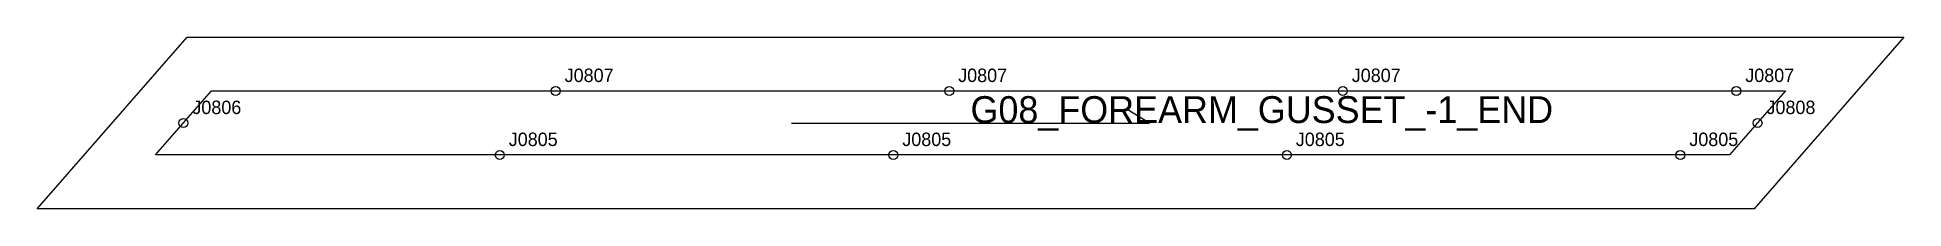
# Model space of a CAD drawing. Header units: millimetres. Extents: x -39 to 378, y -26 to 12.
import ezdxf

# ---------------------------------------------------------------- set-up
doc = ezdxf.new("R2010")
doc.units = ezdxf.units.MM
for name, color, linetype in [('CUT', 1, 'Continuous'), ('GRAIN', 3, 'Continuous'), ('LABEL', 7, 'Continuous'), ('NOTCH', 2, 'Continuous'), ('SEW', 5, 'Continuous')]:
    doc.layers.add(name, color=color, linetype=linetype)

msp = doc.modelspace()

# ---------------------------------------------------------------- linework, layer by layer
at = {"layer": 'CUT'}
msp.add_lwpolyline([(-5.45, 12), (21.99, 12), (43.97, 12), (65.96, 12), (87.94, 12), (109.93, 12), (131.91, 12), (153.9, 12), (175.89, 12), (197.87, 12), (219.86, 12), (241.84, 12), (263.83, 12), (285.81, 12), (307.8, 12), (329.79, 12), (378.18, 12), (344.73, -26.31), (317.29, -26.31), (295.31, -26.31), (273.32, -26.31), (251.33, -26.31), (229.35, -26.31), (207.36, -26.31), (185.38, -26.31), (163.39, -26.31), (141.41, -26.31), (119.42, -26.31), (97.43, -26.31), (75.45, -26.31), (53.46, -26.31), (31.48, -26.31), (9.49, -26.31), (-38.9, -26.31), (-5.45, 12)], close=True, dxfattribs=at)
at = {"layer": 'GRAIN'}
for p, q in [((209.64, -7.16), (204.64, -4.16)), ((129.64, -7.16), (209.64, -7.16))]:
    msp.add_line(p, q, dxfattribs=at)
at = {"layer": 'NOTCH'}
for centre in [(76.95, 0), (164.89, 0), (252.84, 0), (340.78, 0), (-6.25, -7.16), (345.52, -7.16), (64.45, -14.31), (152.4, -14.31), (240.34, -14.31), (328.28, -14.31)]:
    msp.add_circle(centre, 1, dxfattribs=at)
at = {"layer": 'SEW'}
msp.add_lwpolyline([(0, 0), (21.99, 0), (43.97, 0), (65.96, 0), (87.94, 0), (109.93, 0), (131.91, 0), (153.9, 0), (175.89, 0), (197.87, 0), (219.86, 0), (241.84, 0), (263.83, 0), (285.81, 0), (307.8, 0), (329.79, 0), (351.77, 0), (339.28, -14.31), (317.29, -14.31), (295.31, -14.31), (273.32, -14.31), (251.33, -14.31), (229.35, -14.31), (207.36, -14.31), (185.38, -14.31), (163.39, -14.31), (141.41, -14.31), (119.42, -14.31), (97.43, -14.31), (75.45, -14.31), (53.46, -14.31), (31.48, -14.31), (9.49, -14.31), (-12.5, -14.31)], close=True, dxfattribs=at)

# ---------------------------------------------------------------- texts
at = {"layer": 'LABEL'}
for s, height, p in [('J0807', 3, (78.95, 2)), ('J0807', 3, (166.89, 2)), ('J0807', 3, (254.84, 2)), ('J0807', 3, (342.78, 2)), ('J0806', 3, (-4.25, -5.16)), ('G08_FOREARM_GUSSET_-1_END', 6, (169.64, -7.16)), ('J0808', 3, (347.52, -5.16)), ('J0805', 3, (66.45, -12.31)), ('J0805', 3, (154.4, -12.31)), ('J0805', 3, (242.34, -12.31)), ('J0805', 3, (330.28, -12.31))]:
    msp.add_text(s, height=height, dxfattribs=at).set_placement(p)

doc.saveas('drawing.dxf')
